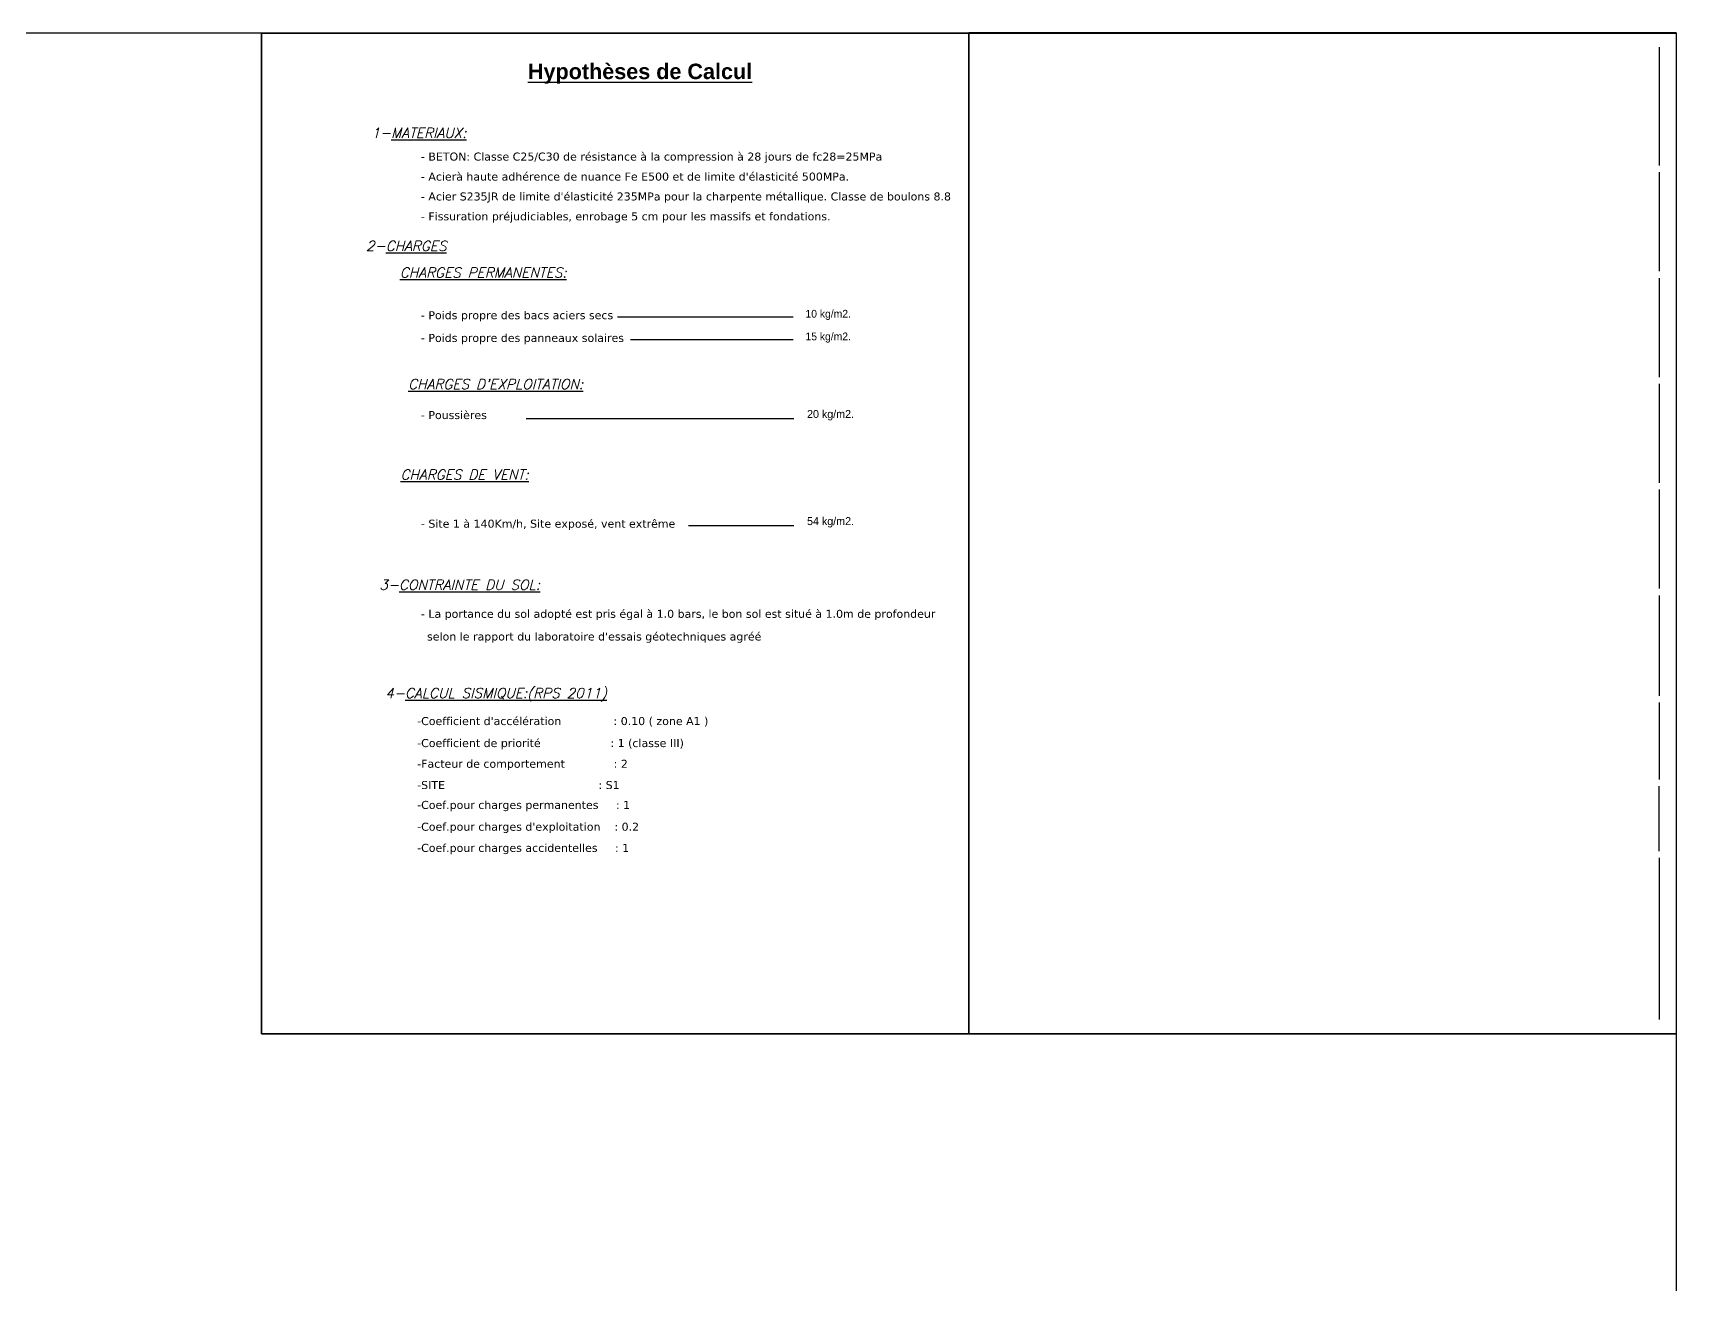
# Model space of a CAD drawing. Header units: millimetres. Extents: x 71565 to 189565, y -51699 to 32301.
# Drawn here: x 140777 to 189565, y -4831 to 32301 of the extents above; entities that cross this region are included whole.
import ezdxf
from ezdxf.enums import TextEntityAlignment as Align

# ---------------------------------------------------------------- set-up
doc = ezdxf.new("R2010")
doc.units = ezdxf.units.MM
doc.layers.add('BET-poteau', color=5, linetype='Continuous', lineweight=30)
doc.layers.add('cartouche_Pen_No__1', color=7, linetype='Continuous')
doc.styles.add('ARIAL-Gras', font='Arial Bold.ttf')
doc.styles.add('ITALIC', font='ITALIC__.TTF')
doc.styles.add('Verdana', font='Verdana.ttf')

msp = doc.modelspace()

# ---------------------------------------------------------------- linework, layer by layer
at = {"color": 6}
for points in [[(71565, 32301), (189565, 32301), (189565, -51699), (71565, -51699), (71565, 32301)], [(189565, 32301), (168565, 32301), (168565, 2601), (189565, 2601)]]:
    msp.add_lwpolyline(points, dxfattribs=at)
at = {"layer": 'BET-poteau', "color": 0, "lineweight": -2}
msp.add_lwpolyline([(147565, 32297), (189565, 32297), (189565, 2597), (147565, 2597)], close=True, dxfattribs=at)
at = {"layer": 'cartouche_Pen_No__1', "linetype": 'Continuous'}
msp.add_line((168562, 32301), (189565, 32301), dxfattribs=at)
msp.add_line((168562, 32301), (189565, 32301), dxfattribs=at)
at = {"layer": 'cartouche_Pen_No__1'}
for p, q in [((189565, 32301), (189565, 2597)), ((189565, 32301), (189565, 2597)), ((189065, 31876), (189065, 28365)), ((189065, 28165), (189065, 25226)), ((189065, 25026), (189065, 22087)), ((158133, 23873), (163353, 23873)), ((158517, 23200), (163353, 23200)), ((189065, 21887), (189065, 18948)), ((155420, 20858), (163366, 20858)), ((189065, 18748), (189065, 15809)), ((160241, 17680), (163366, 17680)), ((189065, 15609), (189065, 12628)), ((189065, 12428), (189065, 10144)), ((189065, 8022), (189065, 9944)), ((189065, 7822), (189065, 3021))]:
    msp.add_line(p, q, dxfattribs=at)
for points in [[(147565, 2597), (168565, 2597), (168565, 32297), (147565, 32297)], [(168562, 32301), (189565, 32301), (189565, 2597), (168562, 2597)]]:
    msp.add_lwpolyline(points, close=True, dxfattribs=at)

# ---------------------------------------------------------------- texts
for s, height, style, p in [('%%UHypothèses de Calcul', 458.68, 'ARIAL-Gras', (158804, 30929)), ('1-%%UMATERIAUX:', 296.92, 'ITALIC', (152239, 29183)), ('2-%%UCHARGES', 296.92, 'ITALIC', (151865, 25830)), ('%%UCHARGES PERMANENTES:', 296.92, 'ITALIC', (154149, 25040)), ("%%UCHARGES D'EXPLOITATION:", 296.92, 'ITALIC', (154517, 21729)), ('%%UCHARGES DE VENT:', 296.92, 'ITALIC', (153596, 19043)), ('3-%%UCONTRAINTE DU SOL:', 296.92, 'ITALIC', (153448, 15774)), ('4-%%UCALCUL SISMIQUE:(RPS 2011)', 296.92, 'ITALIC', (154530, 12561))]:
    msp.add_text(s, height=height, dxfattribs=dict(at, style=style)).set_placement(p, align=Align.CENTER)
at = {"layer": 'cartouche_Pen_No__1', "style": 'Verdana'}
for s, p in [('- BETON: Classe C25/C30 de résistance à la compression à 28 jours de fc28=25MPa', (152298, 28511)), ("- Acierà haute adhérence de nuance Fe E500 et de limite d'élasticité 500MPa.", (152298, 27918)), ("- Acier S235JR de limite d'élasticité 235MPa pour la charpente métallique. Classe de boulons 8.8", (152298, 27328)), ('- Fissuration préjudiciables, enrobage 5 cm pour les massifs et fondations.', (152298, 26738)), ('- Poids propre des bacs aciers secs', (152298, 23804)), ('- Poids propre des panneaux solaires', (152298, 23130)), ('- Poussières', (152298, 20841)), ('- Site 1 à 140Km/h, Site exposé, vent extrême', (152298, 17617)), ('- La portance du sol adopté est pris égal à 1.0 bars, le bon sol est situé à 1.0m de profondeur ', (152298, 14942)), ("selon le rapport du laboratoire d'essais géotechniques agréé", (152480, 14269)), ("-Coefficient d'accélération               : 0.10 ( zone A1 )", (152187, 11760)), ('-Coefficient de priorité                    : 1 (classe III)', (152187, 11107)), ('-Facteur de comportement              : 2 ', (152187, 10493)), ('-SITE                                            : S1', (152187, 9862)), ('-Coef.pour charges permanentes     : 1', (152187, 9271)), ("-Coef.pour charges d'exploitation    : 0.2", (152187, 8624)), ('-Coef.pour charges accidentelles     : 1', (152187, 7996))]:
    msp.add_text(s, height=237.54, dxfattribs=at).set_placement(p)
at = {"layer": 'cartouche_Pen_No__1'}
for s, height, p in [('10 kg/m2.', 229.8, (164390, 23851)), ('15 kg/m2.', 229.8, (164390, 23178)), ('20 kg/m2.', 237.5, (164460, 20872)), ('54 kg/m2.', 237.5, (164460, 17694))]:
    msp.add_text(s, height=height, dxfattribs=at).set_placement(p, align=Align.CENTER)

doc.saveas('drawing.dxf')
